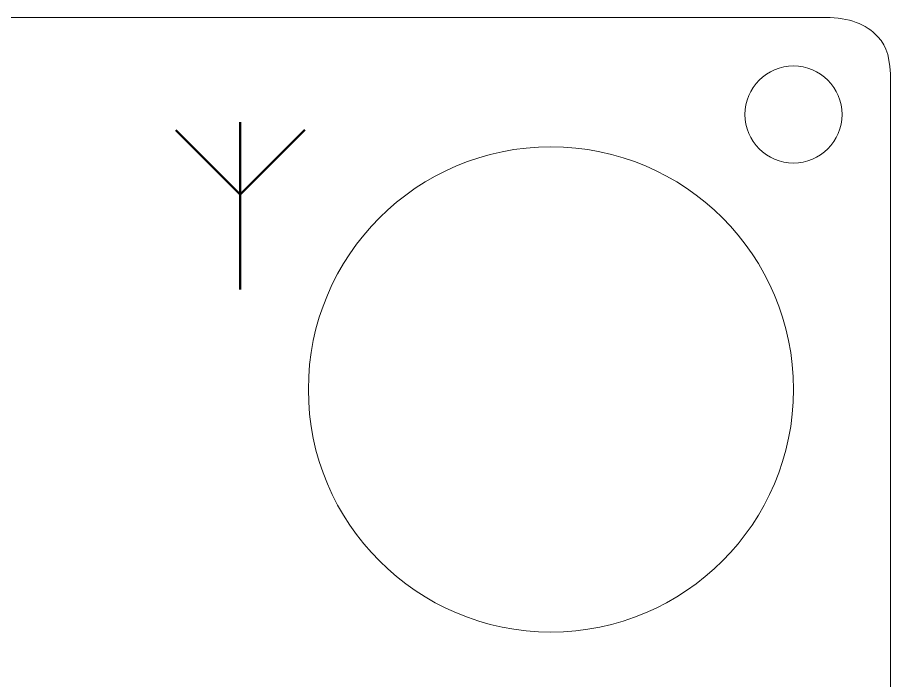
# Model space of a CAD drawing. Header units: millimetres. Extents: x -73 to 70, y 96 to 138.
# Drawn here: x 42.51 to 69.5, y 117 to 137.5 of the extents above; entities that cross this region are included whole.
import ezdxf

# ---------------------------------------------------------------- set-up
doc = ezdxf.new("R2010")
doc.units = ezdxf.units.MM
doc.header["$MEASUREMENT"] = 0
doc.layers.add('layer 1', color=7, linetype='Continuous')

msp = doc.modelspace()

# ---------------------------------------------------------------- linework, layer by layer
at = {"layer": 'layer 1', "lineweight": 9}
for points, knots in [([(69.5001, 135.5001), (69.5001, 135.5001), (69.5001, 98.5001), (69.5001, 98.5001), (69.5001, 97.8957), (69.4085, 97.4057), (69.0755, 97.0626), (68.7425, 96.7195), (68.2685, 96.5001), (67.5001, 96.5001), (67.5001, 96.5001), (-70.9999, 96.5001), (-70.9999, 96.5001), (-71.53, 96.4998), (-72.0385, 96.71), (-72.4136, 97.0846), (-72.7887, 97.4592), (-72.9996, 97.97), (-72.9999, 98.5001), (-72.9999, 98.5001), (-72.9999, 135.5001), (-72.9999, 135.5001), (-73.0002, 136.0302), (-72.79, 136.5387), (-72.4154, 136.9138), (-72.0408, 137.2889), (-71.53, 137.4998), (-70.9999, 137.5001), (-70.9999, 137.5001), (67.5001, 137.5001), (67.5001, 137.5001), (68.2152, 137.5001), (68.7458, 137.2967), (69.1084, 136.9045), (69.3948, 136.5947), (69.5001, 136.2287), (69.5001, 135.5001)], [0, 0, 0, 0, 0.0833333, 0.0833333, 0.0833333, 0.1666667, 0.1666667, 0.1666667, 0.25, 0.25, 0.25, 0.3333333, 0.3333333, 0.3333333, 0.4166667, 0.4166667, 0.4166667, 0.5, 0.5, 0.5, 0.5833333, 0.5833333, 0.5833333, 0.6666667, 0.6666667, 0.6666667, 0.75, 0.75, 0.75, 0.8333333, 0.8333333, 0.8333333, 0.9166667, 0.9166667, 0.9166667, 1, 1, 1, 1]), ([(68.0001, 134.5001), (68.0001, 135.3285), (67.3285, 136.0001), (66.5001, 136.0001), (65.6717, 136.0001), (65.0001, 135.3285), (65.0001, 134.5001), (65.0001, 133.6717), (65.6717, 133.0001), (66.5001, 133.0001), (67.3285, 133.0001), (68.0001, 133.6717), (68.0001, 134.5001)], [0, 0, 0, 0, 0.25, 0.25, 0.25, 0.5, 0.5, 0.5, 0.75, 0.75, 0.75, 1, 1, 1, 1]), ([(66.5001, 126.0001), (66.5001, 130.1422), (63.1422, 133.5001), (59.0001, 133.5001), (54.858, 133.5001), (51.5001, 130.1423), (51.5001, 126.0001), (51.5001, 121.858), (54.8579, 118.5001), (59.0001, 118.5001), (63.1422, 118.5001), (66.5001, 121.8579), (66.5001, 126.0001)], [0, 0, 0, 0, 0.25, 0.25, 0.25, 0.5, 0.5, 0.5, 0.75, 0.75, 0.75, 1, 1, 1, 1])]:
    msp.add_open_spline(points, degree=3, knots=knots, dxfattribs=at)
at = {"layer": 'layer 1', "color": 250, "lineweight": 50}
for points in [[(49.3943, 134.2643), (49.3943, 134.2643), (49.3943, 129.0883), (49.3943, 129.0883)], [(47.4057, 134.0195), (47.4057, 134.0195), (49.4057, 132.0195), (49.4057, 132.0195)], [(51.3943, 134.0309), (51.3943, 134.0309), (49.3943, 132.0309), (49.3943, 132.0309)]]:
    msp.add_open_spline(points, degree=3, dxfattribs=at)

doc.saveas('drawing.dxf')
